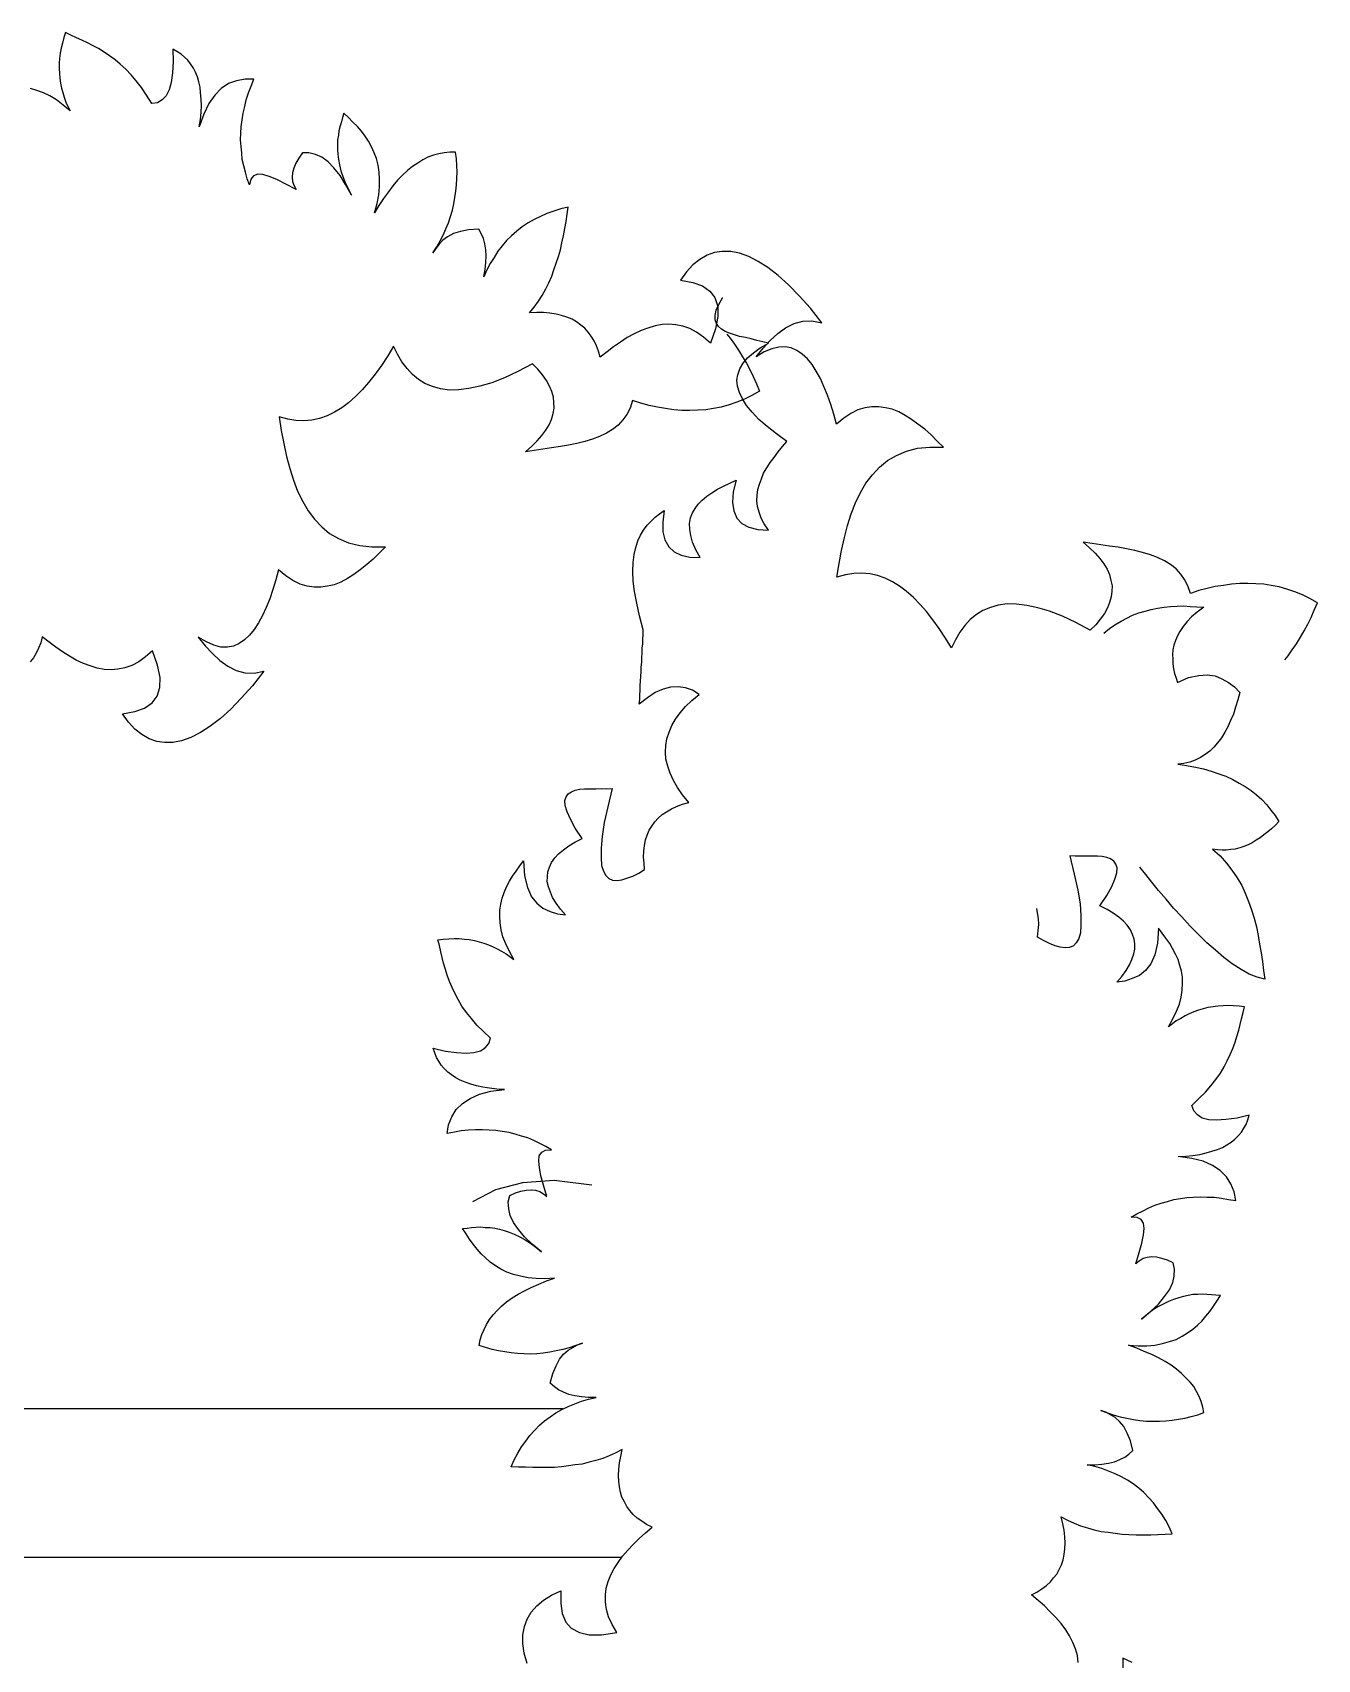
# Model space of a CAD drawing. Extents: x -24232 to 27340, y -23039 to 23489.
# Drawn here: x -6961 to -6529, y -4931 to -4383 of the extents above; entities that cross this region are included whole.
import ezdxf

# ---------------------------------------------------------------- set-up
doc = ezdxf.new("R2010")
doc.units = 0
doc.header["$LTSCALE"] = 10
for name, color, linetype in [('0-PLANTS', 11, 'CONTINUOUS'), ('1', 1, 'CONTINUOUS'), ('3', 3, 'CONTINUOUS')]:
    doc.layers.add(name, color=color, linetype=linetype)

msp = doc.modelspace()

# ---------------------------------------------------------------- linework, layer by layer
at = {"layer": '0-PLANTS', "color": 11}
msp.add_lwpolyline([(-6772.88, -4771.05), (-6772.88, -4771.05), (-6785.58, -4769.54), (-6796.23, -4770.27), (-6805.24, -4772.69), (-6813.06, -4776.73)], dxfattribs=at)
at = {"layer": '1'}
for points in [[(-6539.58, -4594.13), (-6538.44, -4592.73), (-6537.02, -4590.71), (-6535.6, -4588.68), (-6534.3, -4586.51), (-6533, -4584.33), (-6531.84, -4582.15), (-6530.66, -4579.83), (-6529.61, -4577.36), (-6528.55, -4574.89), (-6528.55, -4574.89), (-6531.11, -4573.42), (-6533.57, -4572.23), (-6536.17, -4571.16), (-6538.8, -4570.36), (-6541.43, -4569.55), (-6544.08, -4569.02), (-6546.62, -4568.63), (-6549.31, -4568.5), (-6552.01, -4568.37), (-6554.72, -4568.38), (-6557.45, -4568.65), (-6560.2, -4569.05), (-6562.95, -4569.46), (-6565.73, -4570.13), (-6568.5, -4570.81), (-6571.3, -4571.75), (-6571.3, -4571.75), (-6572.14, -4569.23), (-6573.28, -4567.08), (-6574.58, -4565.2), (-6576.17, -4563.41), (-6578.06, -4562.01), (-6580.1, -4560.72), (-6582.43, -4559.68), (-6584.78, -4558.77), (-6587.41, -4557.97), (-6590.05, -4557.3), (-6592.84, -4556.76), (-6595.63, -4556.21), (-6598.57, -4555.78), (-6601.51, -4555.36), (-6604.44, -4554.93), (-6607.38, -4554.51), (-6607.38, -4554.51), (-6605.26, -4556.34), (-6603.41, -4558.15), (-6601.82, -4559.93), (-6600.52, -4561.82), (-6599.34, -4563.56), (-6598.57, -4565.4), (-6598.09, -4567.34), (-6597.72, -4569.14), (-6597.77, -4571.03), (-6597.96, -4572.91), (-6598.55, -4574.75), (-6599.27, -4576.57), (-6600.27, -4578.5), (-6601.68, -4580.39), (-6603.22, -4582.27), (-6605.02, -4584.13), (-6605.02, -4584.13), (-6609.91, -4581.48), (-6614.44, -4579.4), (-6618.75, -4577.76), (-6622.69, -4576.56), (-6626.41, -4575.78), (-6629.88, -4575.31), (-6632.99, -4575.27), (-6636.01, -4575.65), (-6638.66, -4576.47), (-6641.2, -4577.44), (-6643.37, -4578.85), (-6645.43, -4580.54), (-6647.25, -4582.53), (-6648.97, -4584.8), (-6650.44, -4587.36), (-6651.79, -4590.07), (-6651.79, -4590.07), (-6653.76, -4586.76), (-6655.89, -4583.57), (-6658.04, -4580.65), (-6660.2, -4577.86), (-6662.39, -4575.35), (-6664.6, -4573.1), (-6666.97, -4570.97), (-6669.23, -4569.25), (-6671.66, -4567.79), (-6674.12, -4566.6), (-6676.73, -4565.67), (-6679.26, -4565.15), (-6681.94, -4564.88), (-6684.66, -4565.02), (-6687.41, -4565.43), (-6690.33, -4566.22), (-6690.33, -4566.22), (-6689.61, -4561.69), (-6688.77, -4557.3), (-6687.8, -4552.93), (-6686.72, -4548.84), (-6685.52, -4544.89), (-6684.07, -4541.25), (-6682.37, -4537.76), (-6680.57, -4534.55), (-6678.4, -4531.78), (-6675.97, -4529.18), (-6673.32, -4527), (-6670.31, -4525.27), (-6666.92, -4523.85), (-6663.16, -4522.86), (-6659.06, -4522.46), (-6654.46, -4522.5), (-6654.46, -4522.5), (-6656.55, -4520.4), (-6658.65, -4518.3), (-6660.77, -4516.46), (-6663.04, -4514.75), (-6665.18, -4513.18), (-6667.35, -4511.75), (-6669.53, -4510.59), (-6671.75, -4509.69), (-6674, -4509.2), (-6676.27, -4508.84), (-6678.57, -4508.88), (-6680.91, -4509.19), (-6683.28, -4509.91), (-6685.7, -4511.16), (-6688.02, -4512.69), (-6690.53, -4514.74), (-6690.53, -4514.74), (-6691.42, -4511.4), (-6692.44, -4508.05), (-6693.49, -4504.97), (-6694.69, -4502.01), (-6695.91, -4499.32), (-6697.29, -4496.88), (-6698.69, -4494.57), (-6700.26, -4492.66), (-6702.01, -4491.13), (-6703.78, -4489.87), (-6705.72, -4489), (-6707.72, -4488.67), (-6709.89, -4488.73), (-6712.25, -4489.3), (-6714.8, -4490.41), (-6717.53, -4492.03), (-6717.53, -4492.03), (-6715.22, -4489.15), (-6712.79, -4486.54), (-6710.26, -4484.22), (-6707.64, -4482.31), (-6704.78, -4480.83), (-6701.86, -4480.04), (-6698.74, -4479.94), (-6695.41, -4480.54), (-6695.41, -4480.54), (-6699.26, -4475.69), (-6703.05, -4471.53), (-6706.61, -4467.79), (-6710.08, -4464.6), (-6713.61, -4461.95), (-6716.8, -4459.88), (-6720.02, -4458.2), (-6723.15, -4457.08), (-6726.08, -4456.52), (-6728.92, -4456.51), (-6731.54, -4456.93), (-6734.06, -4457.77), (-6736.51, -4459.28), (-6738.85, -4461.08), (-6740.98, -4463.45), (-6743.02, -4466.22), (-6743.02, -4466.22), (-6738.9, -4467.04), (-6735.63, -4468.17), (-6733.09, -4469.91), (-6731.41, -4472.11), (-6730.48, -4475.05), (-6730.41, -4478.44), (-6731.22, -4482.56), (-6732.92, -4487.4), (-6732.92, -4487.4), (-6735.3, -4485.4), (-6737.56, -4483.69), (-6739.89, -4482.51), (-6742.25, -4481.74), (-6744.63, -4481.23), (-6746.91, -4481.01), (-6749.23, -4481.18), (-6751.58, -4481.63), (-6753.95, -4482.34), (-6756.2, -4483.2), (-6758.62, -4484.32), (-6760.91, -4485.58), (-6763.23, -4487.11), (-6765.54, -4488.65), (-6767.74, -4490.32), (-6770.08, -4492.12), (-6770.08, -4492.12), (-6770.57, -4490.18), (-6771.34, -4488.34), (-6772.12, -4486.64), (-6773.04, -4485.06), (-6774.13, -4483.73), (-6775.22, -4482.41), (-6776.6, -4481.32), (-6777.98, -4480.24), (-6779.53, -4479.41), (-6781.22, -4478.7), (-6783.06, -4478.11), (-6784.91, -4477.66), (-6787.04, -4477.31), (-6789.18, -4477.1), (-6791.36, -4477.16), (-6793.8, -4477.19), (-6793.8, -4477.19), (-6792.26, -4475.31), (-6790.84, -4473.28), (-6789.57, -4471.38), (-6788.4, -4469.19), (-6787.39, -4467.12), (-6786.36, -4464.92), (-6785.6, -4462.7), (-6784.83, -4460.47), (-6784.07, -4458.24), (-6783.44, -4456), (-6782.94, -4453.61), (-6782.43, -4451.23), (-6781.92, -4448.84), (-6781.55, -4446.44), (-6781.18, -4444.04), (-6780.81, -4441.64), (-6780.81, -4441.64), (-6783.3, -4442.2), (-6785.67, -4442.92), (-6788.06, -4443.76), (-6790.19, -4444.77), (-6792.32, -4445.78), (-6794.33, -4446.94), (-6796.35, -4448.23), (-6798.12, -4449.68), (-6799.9, -4451.26), (-6801.55, -4452.86), (-6803.08, -4454.6), (-6804.48, -4456.5), (-6805.77, -4458.54), (-6807.05, -4460.58), (-6808.22, -4462.76), (-6809.26, -4465.1), (-6809.26, -4465.1), (-6808.74, -4462.58), (-6808.51, -4460.3), (-6808.42, -4458), (-6808.49, -4455.97), (-6808.84, -4454.03), (-6809.34, -4452.23), (-6810, -4450.67), (-6810.93, -4449.09), (-6810.93, -4449.09), (-6814.33, -4449.29), (-6817.1, -4449.83), (-6819.47, -4450.55), (-6821.47, -4451.57), (-6823.07, -4452.76), (-6824.29, -4454.13), (-6825.38, -4455.52), (-6826.34, -4457.05), (-6826.34, -4457.05), (-6825.05, -4455.01), (-6823.9, -4452.95), (-6822.9, -4451.02), (-6822.02, -4448.94), (-6821.14, -4446.86), (-6820.39, -4444.77), (-6819.77, -4442.66), (-6819.29, -4440.54), (-6818.95, -4438.41), (-6818.6, -4436.28), (-6818.39, -4434.13), (-6818.31, -4431.97), (-6818.23, -4429.82), (-6818.29, -4427.64), (-6818.47, -4425.32), (-6818.79, -4423.12), (-6818.79, -4423.12), (-6820.68, -4423.07), (-6822.6, -4423.29), (-6824.4, -4423.65), (-6826.21, -4424.15), (-6828.03, -4424.79), (-6829.74, -4425.7), (-6831.47, -4426.75), (-6833.21, -4427.93), (-6834.97, -4429.25), (-6836.62, -4430.84), (-6838.28, -4432.58), (-6839.82, -4434.45), (-6841.37, -4436.47), (-6842.95, -4438.75), (-6844.53, -4441.03), (-6846, -4443.59), (-6846, -4443.59), (-6845.15, -4440.43), (-6844.59, -4437.5), (-6844.32, -4434.82), (-6844.34, -4432.25), (-6844.5, -4429.79), (-6844.81, -4427.46), (-6845.41, -4425.24), (-6846.16, -4423.27), (-6847.05, -4421.28), (-6848.08, -4419.42), (-6849.13, -4417.69), (-6850.46, -4416.07), (-6851.79, -4414.45), (-6853.27, -4412.95), (-6854.74, -4411.45), (-6856.35, -4409.94), (-6856.35, -4409.94), (-6856.77, -4411.38), (-6857.18, -4412.83), (-6857.59, -4414.28), (-6858.02, -4415.86), (-6858.17, -4417.34), (-6858.46, -4418.94), (-6858.49, -4420.56), (-6858.51, -4422.18), (-6858.4, -4423.82), (-6858.17, -4425.6), (-6857.81, -4427.4), (-6857.32, -4429.34), (-6856.7, -4431.3), (-6855.95, -4433.27), (-6854.94, -4435.4), (-6853.8, -4437.54), (-6853.8, -4437.54), (-6855.75, -4433.96), (-6857.61, -4430.94), (-6859.67, -4428.43), (-6861.63, -4426.34), (-6863.78, -4424.78), (-6865.86, -4423.89), (-6868.1, -4423.27), (-6870.27, -4423.32), (-6870.27, -4423.32), (-6871.53, -4425.09), (-6872.5, -4426.76), (-6873.21, -4428.45), (-6873.64, -4430.03), (-6873.79, -4431.51), (-6873.66, -4433.01), (-6873.13, -4434.41), (-6872.44, -4435.7), (-6872.44, -4435.7), (-6875.92, -4433.87), (-6878.88, -4432.36), (-6881.48, -4431.29), (-6883.59, -4430.67), (-6885.33, -4430.5), (-6886.74, -4431.04), (-6887.66, -4432.17), (-6888.13, -4434.15), (-6888.13, -4434.15), (-6888.87, -4432.05), (-6889.46, -4429.82), (-6890.07, -4427.73), (-6890.53, -4425.52), (-6890.72, -4423.33), (-6890.91, -4421.15), (-6891.1, -4418.96), (-6891.01, -4416.67), (-6890.93, -4414.51), (-6890.57, -4412.24), (-6890.21, -4409.98), (-6889.72, -4407.72), (-6889.22, -4405.47), (-6888.45, -4403.11), (-6887.55, -4400.9), (-6886.65, -4398.55), (-6886.65, -4398.55), (-6889.62, -4398.52), (-6892.52, -4399.05), (-6895.19, -4400.01), (-6897.65, -4401.66), (-6899.77, -4403.89), (-6901.8, -4406.66), (-6903.51, -4410.29), (-6905.02, -4414.61), (-6905.02, -4414.61), (-6904.64, -4412.07), (-6904.4, -4409.66), (-6904.31, -4407.37), (-6904.36, -4405.19), (-6904.57, -4403.14), (-6904.78, -4401.22), (-6905.15, -4399.43), (-6905.66, -4397.75), (-6906.32, -4396.2), (-6906.99, -4394.78), (-6907.93, -4393.33), (-6908.9, -4392.15), (-6910.01, -4391.09), (-6911.13, -4390.04), (-6912.54, -4389.22), (-6913.95, -4388.4), (-6913.95, -4388.4), (-6913.82, -4392.61), (-6914.06, -4396.38), (-6914.51, -4399.59), (-6915.16, -4402.1), (-6916.18, -4404.16), (-6917.53, -4405.52), (-6919.11, -4406.44), (-6921.03, -4406.66), (-6921.03, -4406.66), (-6922.79, -4403.91), (-6924.43, -4401.32), (-6926.24, -4399.1), (-6927.93, -4397.04), (-6929.77, -4395.1), (-6931.64, -4393.43), (-6933.4, -4392.03), (-6935.29, -4390.63), (-6937.06, -4389.37), (-6938.98, -4388.23), (-6940.78, -4387.24), (-6942.71, -4386.24), (-6944.52, -4385.38), (-6946.33, -4384.53), (-6948.28, -4383.66), (-6950.09, -4382.8), (-6950.09, -4382.8), (-6950.67, -4384.5), (-6951.12, -4386.36), (-6951.56, -4388.07), (-6951.87, -4389.8), (-6952.04, -4391.55), (-6952.2, -4393.16), (-6952.23, -4394.91), (-6952.13, -4396.55), (-6952.02, -4398.18), (-6951.77, -4399.83), (-6951.4, -4401.5), (-6951, -4403.02), (-6950.48, -4404.57), (-6949.97, -4406.24), (-6949.3, -4407.66), (-6948.5, -4409.23), (-6948.5, -4409.23), (-6950.88, -4407.23), (-6953.15, -4405.52), (-6955.31, -4404.09), (-6957.51, -4403.06), (-6959.74, -4402.3), (-6961.84, -4401.68)], [(-6794.61, -4932.25), (-6795.62, -4928.76), (-6796.11, -4925.47), (-6796.09, -4922.49), (-6795.54, -4919.7), (-6794.62, -4917.22), (-6793.31, -4914.91), (-6791.35, -4912.8), (-6789.12, -4910.85), (-6786.39, -4909.22), (-6783.27, -4907.77), (-6783.27, -4907.77), (-6783.27, -4911.97), (-6782.8, -4915.4), (-6781.59, -4918.23), (-6779.76, -4920.3), (-6777.06, -4921.79), (-6773.75, -4922.52), (-6769.55, -4922.52), (-6764.47, -4921.8), (-6764.47, -4921.8), (-6765.96, -4919.08), (-6767.2, -4916.53), (-6767.9, -4914.02), (-6768.2, -4911.55), (-6768.23, -4909.11), (-6768.01, -4906.83), (-6767.38, -4904.59), (-6766.49, -4902.38), (-6765.33, -4900.19), (-6764.04, -4898.15), (-6762.48, -4896), (-6760.79, -4894), (-6758.84, -4892.03), (-6756.88, -4890.05), (-6754.81, -4888.22), (-6752.59, -4886.27), (-6752.59, -4886.27), (-6754.4, -4885.42), (-6756.05, -4884.31), (-6757.57, -4883.21), (-6758.94, -4882), (-6760.02, -4880.67), (-6761.11, -4879.34), (-6761.91, -4877.78), (-6762.7, -4876.21), (-6763.21, -4874.53), (-6763.58, -4872.74), (-6763.8, -4870.82), (-6763.88, -4868.92), (-6763.8, -4866.76), (-6763.59, -4864.61), (-6763.11, -4862.49), (-6762.61, -4860.1), (-6762.61, -4860.1), (-6764.75, -4861.25), (-6767.02, -4862.24), (-6769.13, -4863.12), (-6771.51, -4863.83), (-6773.73, -4864.43), (-6776.09, -4865.01), (-6778.42, -4865.32), (-6780.76, -4865.63), (-6783.09, -4865.95), (-6785.41, -4866.13), (-6787.85, -4866.16), (-6790.29, -4866.19), (-6792.73, -4866.22), (-6795.16, -4866.12), (-6797.58, -4866.01), (-6800.01, -4865.91), (-6800.01, -4865.91), (-6798.97, -4863.57), (-6797.81, -4861.39), (-6796.51, -4859.21), (-6795.1, -4857.32), (-6793.7, -4855.43), (-6792.17, -4853.68), (-6790.51, -4851.95), (-6788.75, -4850.5), (-6786.85, -4849.06), (-6784.96, -4847.75), (-6782.95, -4846.6), (-6780.82, -4845.59), (-6778.57, -4844.72), (-6776.32, -4843.86), (-6773.94, -4843.15), (-6771.45, -4842.58), (-6771.45, -4842.58), (-6774.02, -4842.6), (-6776.3, -4842.37), (-6778.57, -4842.02), (-6780.56, -4841.55), (-6782.38, -4840.83), (-6784.06, -4839.99), (-6785.46, -4839.04), (-6786.83, -4837.82), (-6786.83, -4837.82), (-6785.96, -4834.52), (-6784.89, -4831.92), (-6783.73, -4829.73), (-6782.34, -4827.97), (-6780.85, -4826.63), (-6779.27, -4825.7), (-6777.7, -4824.9), (-6776.01, -4824.26), (-6776.01, -4824.26), (-6778.27, -4825.12), (-6780.5, -4825.85), (-6782.59, -4826.46), (-6784.81, -4826.91), (-6787.02, -4827.37), (-6789.22, -4827.7), (-6791.4, -4827.89), (-6793.57, -4827.95), (-6795.73, -4827.87), (-6797.89, -4827.8), (-6800.04, -4827.59), (-6802.17, -4827.24), (-6804.3, -4826.9), (-6806.42, -4826.42), (-6808.66, -4825.79), (-6810.76, -4825.04), (-6810.76, -4825.04), (-6810.44, -4823.18), (-6809.85, -4821.34), (-6809.14, -4819.65), (-6808.3, -4817.97), (-6807.33, -4816.31), (-6806.1, -4814.8), (-6804.73, -4813.31), (-6803.23, -4811.84), (-6801.6, -4810.37), (-6799.71, -4809.07), (-6797.69, -4807.78), (-6795.54, -4806.63), (-6793.27, -4805.5), (-6790.72, -4804.4), (-6788.17, -4803.29), (-6785.37, -4802.35), (-6785.37, -4802.35), (-6788.64, -4802.57), (-6791.62, -4802.55), (-6794.3, -4802.29), (-6796.83, -4801.77), (-6799.2, -4801.13), (-6801.43, -4800.37), (-6803.49, -4799.35), (-6805.28, -4798.23), (-6807.05, -4796.97), (-6808.68, -4795.59), (-6810.17, -4794.23), (-6811.5, -4792.61), (-6812.83, -4790.99), (-6814.01, -4789.25), (-6815.19, -4787.51), (-6816.36, -4785.63), (-6816.36, -4785.63), (-6814.86, -4785.51), (-6813.36, -4785.38), (-6811.86, -4785.26), (-6810.22, -4785.15), (-6808.75, -4785.29), (-6807.13, -4785.32), (-6805.53, -4785.61), (-6803.93, -4785.9), (-6802.35, -4786.33), (-6800.65, -4786.9), (-6798.96, -4787.61), (-6797.14, -4788.47), (-6795.35, -4789.45), (-6793.56, -4790.58), (-6791.67, -4791.98), (-6789.79, -4793.52), (-6789.79, -4793.52), (-6792.92, -4790.91), (-6795.52, -4788.49), (-6797.58, -4785.99), (-6799.24, -4783.66), (-6800.36, -4781.24), (-6800.82, -4779.03), (-6801, -4776.71), (-6800.52, -4774.59), (-6800.52, -4774.59), (-6798.54, -4773.7), (-6796.72, -4773.07), (-6794.92, -4772.71), (-6793.28, -4772.6), (-6791.81, -4772.74), (-6790.36, -4773.15), (-6789.08, -4773.96), (-6787.96, -4774.88), (-6787.96, -4774.88), (-6789.08, -4771.11), (-6789.98, -4767.91), (-6790.52, -4765.15), (-6790.71, -4762.96), (-6790.54, -4761.22), (-6789.74, -4759.94), (-6788.45, -4759.26), (-6786.41, -4759.19), (-6786.41, -4759.19), (-6788.33, -4758.05), (-6790.4, -4757.04), (-6792.33, -4756.03), (-6794.41, -4755.15), (-6796.52, -4754.54), (-6798.63, -4753.93), (-6800.73, -4753.31), (-6803, -4752.95), (-6805.13, -4752.61), (-6807.43, -4752.52), (-6809.72, -4752.43), (-6812.03, -4752.47), (-6814.33, -4752.52), (-6816.8, -4752.82), (-6819.14, -4753.26), (-6821.62, -4753.7), (-6821.62, -4753.7), (-6821.07, -4750.77), (-6819.98, -4748.04), (-6818.53, -4745.61), (-6816.43, -4743.51), (-6813.83, -4741.87), (-6810.71, -4740.42), (-6806.82, -4739.44), (-6802.29, -4738.81), (-6802.29, -4738.81), (-6804.85, -4738.69), (-6807.26, -4738.45), (-6809.53, -4738.09), (-6811.65, -4737.62), (-6813.62, -4737.02), (-6815.46, -4736.43), (-6817.15, -4735.72), (-6818.69, -4734.89), (-6820.09, -4733.94), (-6821.35, -4733.01), (-6822.59, -4731.8), (-6823.56, -4730.62), (-6824.38, -4729.32), (-6825.2, -4728.03), (-6825.72, -4726.48), (-6826.25, -4724.94), (-6826.25, -4724.94), (-6822.14, -4725.89), (-6818.4, -4726.39), (-6815.17, -4726.57), (-6812.58, -4726.42), (-6810.36, -4725.83), (-6808.76, -4724.76), (-6807.54, -4723.39), (-6806.96, -4721.56), (-6806.96, -4721.56), (-6809.31, -4719.29), (-6811.54, -4717.18), (-6813.35, -4714.97), (-6815.05, -4712.91), (-6816.59, -4710.73), (-6817.87, -4708.57), (-6818.89, -4706.57), (-6819.9, -4704.44), (-6820.79, -4702.46), (-6821.53, -4700.36), (-6822.15, -4698.4), (-6822.76, -4696.31), (-6823.24, -4694.36), (-6823.73, -4692.42), (-6824.2, -4690.34), (-6824.69, -4688.4), (-6824.69, -4688.4), (-6822.91, -4688.17), (-6821, -4688.08), (-6819.23, -4687.99), (-6817.48, -4688.03), (-6815.73, -4688.2), (-6814.12, -4688.35), (-6812.39, -4688.66), (-6810.81, -4689.09), (-6809.23, -4689.51), (-6807.66, -4690.07), (-6806.1, -4690.77), (-6804.68, -4691.45), (-6803.27, -4692.26), (-6801.72, -4693.09), (-6800.46, -4694.03), (-6799.08, -4695.11), (-6799.08, -4695.11), (-6800.57, -4692.39), (-6801.81, -4689.83), (-6802.79, -4687.44), (-6803.38, -4685.08), (-6803.69, -4682.74), (-6803.88, -4680.56), (-6803.8, -4678.4), (-6803.47, -4676.4), (-6803.01, -4674.42), (-6802.41, -4672.44), (-6801.55, -4670.63), (-6800.55, -4668.7), (-6799.57, -4667.03), (-6798.31, -4665.26), (-6797.06, -4663.49), (-6795.81, -4661.85), (-6795.81, -4661.85), (-6795.5, -4666.89), (-6794.52, -4670.78), (-6793.2, -4673.89), (-6791.39, -4676.1), (-6789.39, -4677.78), (-6786.92, -4678.84), (-6784.42, -4679.63), (-6781.75, -4680.02), (-6781.75, -4680.02), (-6783.46, -4678.1), (-6784.89, -4676.06), (-6786.06, -4674.18), (-6786.82, -4672.35), (-6787.46, -4670.53), (-6787.84, -4668.86), (-6787.8, -4667.11), (-6787.64, -4665.5), (-6787.08, -4663.93), (-6786.39, -4662.37), (-6785.29, -4660.85), (-6784.07, -4659.48), (-6782.45, -4658.15), (-6780.55, -4656.72), (-6778.54, -4655.56), (-6776.11, -4654.31), (-6776.11, -4654.31), (-6778.48, -4650.83), (-6780.08, -4647.82), (-6781.19, -4645.28), (-6781.79, -4643.19), (-6781.9, -4641.55), (-6781.5, -4640.24), (-6780.86, -4639.22), (-6779.71, -4638.52), (-6778.44, -4637.97), (-6776.92, -4637.71), (-6775.29, -4637.6), (-6773.38, -4637.51), (-6771.49, -4637.56), (-6769.59, -4637.48), (-6767.83, -4637.52), (-6766.06, -4637.42), (-6766.06, -4637.42), (-6767.48, -4643.65), (-6768.68, -4648.94), (-6769.41, -4653.61), (-6769.66, -4657.51), (-6769.71, -4660.76), (-6769.55, -4663.35), (-6768.93, -4665.3), (-6768.13, -4666.74), (-6767.15, -4667.78), (-6765.85, -4668.32), (-6764.37, -4668.46), (-6762.72, -4668.22), (-6761.05, -4667.7), (-6759.08, -4666.95), (-6757.08, -4665.93), (-6755.07, -4664.77), (-6755.07, -4664.77), (-6755.26, -4662.58), (-6755.47, -4660.53), (-6755.4, -4658.51), (-6755.08, -4656.64), (-6754.77, -4654.78), (-6754.21, -4653.21), (-6753.5, -4651.52), (-6752.68, -4650.11), (-6751.6, -4648.73), (-6750.53, -4647.48), (-6749.19, -4646.25), (-6747.74, -4645.31), (-6746.02, -4644.26), (-6744.31, -4643.48), (-6742.34, -4642.73), (-6740.25, -4642.12), (-6740.25, -4642.12), (-6742.31, -4639.62), (-6743.96, -4637.15), (-6745.35, -4634.72), (-6746.47, -4632.3), (-6747.31, -4629.92), (-6747.9, -4627.56), (-6748.07, -4625.24), (-6747.98, -4622.95), (-6747.63, -4620.68), (-6746.87, -4618.45), (-6745.97, -4616.24), (-6744.67, -4614.06), (-6743.11, -4611.92), (-6741.28, -4609.79), (-6739.19, -4607.83), (-6736.68, -4605.78), (-6736.68, -4605.78), (-6738.98, -4604.33), (-6741.34, -4603.56), (-6743.74, -4603.19), (-6746.33, -4603.34), (-6748.84, -4604.04), (-6751.52, -4605.13), (-6754.13, -4606.91), (-6756.91, -4609.07), (-6756.91, -4609.07), (-6756.75, -4607.46), (-6756.74, -4605.97), (-6756.59, -4604.36), (-6756.56, -4602.74), (-6756.42, -4601.27), (-6756.39, -4599.64), (-6756.25, -4598.17), (-6756.22, -4596.55), (-6756.07, -4594.94), (-6756.05, -4593.45), (-6755.9, -4591.84), (-6755.87, -4590.22), (-6755.73, -4588.74), (-6755.7, -4587.12), (-6755.56, -4585.64), (-6755.54, -4584.02), (-6755.54, -4584.02), (-6756.83, -4579.29), (-6757.76, -4575), (-6758.47, -4571.14), (-6758.93, -4567.57), (-6759.02, -4564.31), (-6758.99, -4561.34), (-6758.6, -4558.67), (-6758.09, -4556.28), (-6757.33, -4554.05), (-6756.46, -4552.11), (-6755.49, -4550.44), (-6754.24, -4548.8), (-6752.89, -4547.45), (-6751.54, -4546.09), (-6750.07, -4544.88), (-6748.47, -4543.82), (-6748.47, -4543.82), (-6748.99, -4547.7), (-6748.9, -4550.95), (-6748.23, -4553.73), (-6746.96, -4556.02), (-6745.1, -4557.69), (-6742.77, -4558.87), (-6739.86, -4559.56), (-6736.35, -4559.63), (-6736.35, -4559.63), (-6737.86, -4557.05), (-6738.96, -4554.5), (-6739.55, -4552.28), (-6739.89, -4550.21), (-6739.96, -4548.18), (-6739.64, -4546.31), (-6738.94, -4544.62), (-6738.11, -4543.08), (-6737.02, -4541.69), (-6735.67, -4540.34), (-6734.19, -4538.99), (-6732.45, -4537.81), (-6730.57, -4536.64), (-6728.57, -4535.62), (-6726.44, -4534.61), (-6724.31, -4533.6), (-6724.31, -4533.6), (-6725.25, -4537.57), (-6725.45, -4541.07), (-6725.06, -4543.95), (-6724.08, -4546.35), (-6722.36, -4548.14), (-6720.05, -4549.45), (-6717, -4550.16), (-6713.37, -4550.38), (-6713.37, -4550.38), (-6714.79, -4548.35), (-6715.82, -4546.35), (-6716.57, -4544.38), (-6717.06, -4542.44), (-6717.27, -4540.52), (-6717.22, -4538.63), (-6716.91, -4536.76), (-6716.45, -4534.91), (-6715.73, -4533.09), (-6715.01, -4531.26), (-6713.89, -4529.48), (-6712.77, -4527.69), (-6711.51, -4525.92), (-6710.1, -4524.03), (-6708.71, -4522.27), (-6707.19, -4520.52), (-6707.19, -4520.52), (-6710.73, -4518.01), (-6713.87, -4515.53), (-6716.61, -4513.1), (-6718.82, -4510.71), (-6720.76, -4508.49), (-6722.16, -4506.19), (-6723.17, -4504.06), (-6723.78, -4501.96), (-6723.98, -4499.91), (-6723.67, -4498.05), (-6723.07, -4496.08), (-6721.93, -4494.16), (-6720.4, -4492.41), (-6718.48, -4490.71), (-6716.15, -4489.04), (-6713.41, -4487.41), (-6713.41, -4487.41), (-6715.26, -4486.96), (-6717.25, -4486.49), (-6719.24, -4486.03), (-6721.09, -4485.57), (-6723.09, -4485.24), (-6724.79, -4484.67), (-6726.49, -4484.1), (-6727.93, -4483.55), (-6729.2, -4482.75), (-6730.2, -4481.84), (-6730.91, -4480.82), (-6731.33, -4479.56), (-6731.32, -4478.07), (-6731.01, -4476.34), (-6730.14, -4474.39), (-6728.85, -4472.22), (-6728.85, -4472.22), (-6728.92, -4472.11)], [(-6727.41, -4484.38), (-6726.27, -4485.78), (-6724.85, -4487.8), (-6723.43, -4489.83), (-6722.13, -4492), (-6720.83, -4494.18), (-6719.67, -4496.36), (-6718.49, -4498.69), (-6717.43, -4501.15), (-6716.38, -4503.62), (-6716.38, -4503.62), (-6718.94, -4505.09), (-6721.4, -4506.28), (-6724, -4507.35), (-6726.63, -4508.16), (-6729.26, -4508.96), (-6731.91, -4509.49), (-6734.45, -4509.88), (-6737.14, -4510.01), (-6739.84, -4510.14), (-6742.55, -4510.13), (-6745.28, -4509.86), (-6748.03, -4509.46), (-6750.78, -4509.05), (-6753.55, -4508.38), (-6756.33, -4507.7), (-6759.13, -4506.76), (-6759.13, -4506.76), (-6759.96, -4509.28), (-6761.11, -4511.43), (-6762.41, -4513.32), (-6763.99, -4515.1), (-6765.89, -4516.5), (-6767.93, -4517.79), (-6770.26, -4518.83), (-6772.61, -4519.74), (-6775.24, -4520.54), (-6777.88, -4521.21), (-6780.67, -4521.75), (-6783.46, -4522.3), (-6786.4, -4522.73), (-6789.33, -4523.15), (-6792.27, -4523.58), (-6795.21, -4524), (-6795.21, -4524), (-6793.09, -4522.17), (-6791.24, -4520.36), (-6789.65, -4518.58), (-6788.35, -4516.69), (-6787.17, -4514.95), (-6786.4, -4513.11), (-6785.91, -4511.17), (-6785.55, -4509.37), (-6785.6, -4507.48), (-6785.79, -4505.6), (-6786.37, -4503.77), (-6787.1, -4501.94), (-6788.1, -4500.01), (-6789.51, -4498.12), (-6791.05, -4496.24), (-6792.85, -4494.38), (-6792.85, -4494.38), (-6797.74, -4497.03), (-6802.27, -4499.11), (-6806.58, -4500.75), (-6810.52, -4501.95), (-6814.24, -4502.73), (-6817.71, -4503.2), (-6820.82, -4503.24), (-6823.84, -4502.86), (-6826.49, -4502.04), (-6829.03, -4501.07), (-6831.2, -4499.66), (-6833.26, -4497.97), (-6835.08, -4495.98), (-6836.8, -4493.71), (-6838.27, -4491.15), (-6839.62, -4488.44), (-6839.62, -4488.44), (-6841.59, -4491.75), (-6843.72, -4494.94), (-6845.86, -4497.86), (-6848.03, -4500.65), (-6850.22, -4503.17), (-6852.43, -4505.42), (-6854.79, -4507.54), (-6857.06, -4509.26), (-6859.49, -4510.72), (-6861.95, -4511.91), (-6864.56, -4512.84), (-6867.08, -4513.36), (-6869.77, -4513.63), (-6872.49, -4513.49), (-6875.24, -4513.08), (-6878.16, -4512.29), (-6878.16, -4512.29), (-6877.44, -4516.82), (-6876.6, -4521.21), (-6875.63, -4525.58), (-6874.55, -4529.67), (-6873.34, -4533.62), (-6871.9, -4537.27), (-6870.2, -4540.75), (-6868.39, -4543.96), (-6866.23, -4546.73), (-6863.8, -4549.33), (-6861.15, -4551.51), (-6858.13, -4553.24), (-6854.74, -4554.66), (-6850.99, -4555.65), (-6846.89, -4556.06), (-6842.29, -4556.01), (-6842.29, -4556.01), (-6844.38, -4558.11), (-6846.48, -4560.21), (-6848.6, -4562.05), (-6850.87, -4563.76), (-6853.01, -4565.33), (-6855.17, -4566.76), (-6857.36, -4567.92), (-6859.57, -4568.82), (-6861.83, -4569.31), (-6864.09, -4569.67), (-6866.4, -4569.63), (-6868.73, -4569.32), (-6871.11, -4568.6), (-6873.53, -4567.35), (-6875.85, -4565.82), (-6878.36, -4563.77), (-6878.36, -4563.77), (-6879.24, -4567.11), (-6880.27, -4570.46), (-6881.32, -4573.54), (-6882.51, -4576.5), (-6883.74, -4579.2), (-6885.12, -4581.63), (-6886.52, -4583.94), (-6888.09, -4585.85), (-6889.84, -4587.38), (-6891.61, -4588.64), (-6893.55, -4589.51), (-6895.55, -4589.84), (-6897.72, -4589.79), (-6900.08, -4589.21), (-6902.63, -4588.1), (-6905.36, -4586.48), (-6905.36, -4586.48), (-6903.05, -4589.36), (-6900.62, -4591.97), (-6898.09, -4594.29), (-6895.46, -4596.2), (-6892.61, -4597.68), (-6889.69, -4598.47), (-6886.56, -4598.57), (-6883.24, -4597.97), (-6883.24, -4597.97), (-6887.09, -4602.82), (-6890.88, -4606.98), (-6894.44, -4610.72), (-6897.91, -4613.91), (-6901.44, -4616.56), (-6904.62, -4618.63), (-6907.84, -4620.31), (-6910.98, -4621.43), (-6913.91, -4621.99), (-6916.75, -4622), (-6919.36, -4621.58), (-6921.88, -4620.75), (-6924.34, -4619.23), (-6926.68, -4617.43), (-6928.81, -4615.06), (-6930.84, -4612.29), (-6930.84, -4612.29), (-6926.73, -4611.47), (-6923.45, -4610.34), (-6920.92, -4608.6), (-6919.24, -4606.4), (-6918.31, -4603.46), (-6918.24, -4600.07), (-6919.05, -4595.95), (-6920.75, -4591.11), (-6920.75, -4591.11), (-6923.12, -4593.11), (-6925.39, -4594.82), (-6927.71, -4596), (-6930.07, -4596.77), (-6932.46, -4597.28), (-6934.74, -4597.5), (-6937.06, -4597.33), (-6939.41, -4596.88), (-6941.78, -4596.17), (-6944.03, -4595.31), (-6946.44, -4594.19), (-6948.74, -4592.93), (-6951.05, -4591.4), (-6953.37, -4589.87), (-6955.57, -4588.19), (-6957.91, -4586.39), (-6957.91, -4586.39), (-6958.4, -4588.33), (-6959.17, -4590.17), (-6959.95, -4591.87), (-6960.87, -4593.45), (-6961.96, -4594.78)], [(-6600.5, -4585.16), (-6600.5, -4585.16), (-6598.59, -4583.59), (-6596.72, -4582.31), (-6594.69, -4581.13), (-6592.75, -4580.11), (-6590.8, -4579.09), (-6588.65, -4578.29), (-6586.59, -4577.66), (-6584.49, -4577.16), (-6582.39, -4576.66), (-6580.21, -4576.41), (-6578.03, -4576.17), (-6575.81, -4576.05), (-6573.59, -4575.94), (-6571.42, -4576.12), (-6569.12, -4576.26), (-6566.82, -4576.4), (-6566.82, -4576.4), (-6568.99, -4578.05), (-6570.91, -4579.63), (-6572.4, -4581.21), (-6573.72, -4582.88), (-6574.91, -4584.51), (-6575.71, -4586.03), (-6576.35, -4587.63), (-6576.86, -4589.2), (-6577.24, -4590.72), (-6577.32, -4592.3), (-6577.27, -4593.83), (-6577.19, -4595.5), (-6576.97, -4597.12), (-6576.63, -4598.71), (-6576.15, -4600.26), (-6575.68, -4601.8), (-6575.68, -4601.8), (-6571.97, -4600.1), (-6568.54, -4599.34), (-6565.64, -4599.15), (-6563, -4599.47), (-6560.73, -4600.47), (-6558.5, -4601.76), (-6556.49, -4603.26), (-6554.66, -4605.09), (-6554.66, -4605.09), (-6555.32, -4607.55), (-6556.1, -4610.05), (-6556.8, -4612.37), (-6557.83, -4614.52), (-6558.74, -4616.63), (-6559.72, -4618.48), (-6560.83, -4620.37), (-6562.16, -4622.04), (-6563.39, -4623.55), (-6564.82, -4624.83), (-6566.3, -4625.99), (-6567.95, -4627.06), (-6569.67, -4627.87), (-6571.57, -4628.59), (-6573.54, -4629.05), (-6575.59, -4629.26), (-6575.59, -4629.26), (-6572.62, -4629.76), (-6569.65, -4630.26), (-6566.93, -4630.84), (-6564.31, -4631.58), (-6561.77, -4632.5), (-6559.41, -4633.32), (-6557.09, -4634.45), (-6554.9, -4635.61), (-6552.84, -4636.81), (-6550.87, -4638.18), (-6549.03, -4639.59), (-6547.28, -4641.17), (-6545.62, -4642.92), (-6544.22, -4644.74), (-6542.81, -4646.57), (-6541.5, -4648.56), (-6541.5, -4648.56), (-6542.68, -4649.77), (-6543.99, -4651.01), (-6545.21, -4652.09), (-6546.6, -4653.08), (-6547.86, -4654.03), (-6549.16, -4654.85), (-6550.58, -4655.71), (-6551.92, -4656.4), (-6553.3, -4656.96), (-6554.72, -4657.4), (-6556.26, -4657.87), (-6557.76, -4658.05), (-6559.26, -4658.22), (-6560.66, -4658.23), (-6562.24, -4658.15), (-6563.85, -4657.94), (-6563.85, -4657.94), (-6561.35, -4660.13), (-6559.19, -4662.57), (-6557.34, -4664.96), (-6555.57, -4667.52), (-6554.05, -4670.16), (-6552.84, -4672.75), (-6551.71, -4675.5), (-6550.72, -4678.3), (-6549.85, -4681.13), (-6549.11, -4684.01), (-6548.5, -4686.92), (-6548.02, -4689.88), (-6547.54, -4692.83), (-6547.06, -4695.78), (-6546.71, -4698.78), (-6546.22, -4701.73), (-6546.22, -4701.73), (-6548.85, -4700.98), (-6551.55, -4699.98), (-6554.28, -4698.42), (-6557.26, -4696.51), (-6560.02, -4694.4), (-6562.9, -4691.89), (-6565.78, -4689.39), (-6568.61, -4686.59), (-6571.48, -4683.67), (-6574.22, -4680.7), (-6576.96, -4677.73), (-6579.44, -4674.69), (-6582.02, -4671.81), (-6584.29, -4668.98), (-6586.36, -4666.38), (-6588.38, -4663.9)], [(-6609.1, -4931.82), (-6609.33, -4929.54), (-6609.96, -4927.3), (-6610.86, -4925.09), (-6612.03, -4922.91), (-6613.32, -4920.87), (-6614.89, -4918.72), (-6616.58, -4916.73), (-6618.54, -4914.76), (-6620.49, -4912.79), (-6622.57, -4910.96), (-6624.8, -4909.02), (-6624.8, -4909.02), (-6622.99, -4908.16), (-6621.34, -4907.05), (-6619.83, -4905.95), (-6618.46, -4904.73), (-6617.37, -4903.4), (-6616.29, -4902.07), (-6615.5, -4900.5), (-6614.71, -4898.93), (-6614.2, -4897.26), (-6613.84, -4895.46), (-6613.62, -4893.54), (-6613.54, -4891.64), (-6613.63, -4889.48), (-6613.84, -4887.33), (-6614.32, -4885.21), (-6614.84, -4882.83), (-6614.84, -4882.83), (-6612.69, -4883.97), (-6610.42, -4884.96), (-6608.3, -4885.83), (-6605.93, -4886.54), (-6603.7, -4887.13), (-6601.34, -4887.7), (-6599.01, -4888.01), (-6596.68, -4888.32), (-6594.34, -4888.62), (-6592.02, -4888.8), (-6589.58, -4888.82), (-6587.14, -4888.85), (-6584.7, -4888.88), (-6582.27, -4888.77), (-6579.85, -4888.66), (-6577.42, -4888.55), (-6577.42, -4888.55), (-6578.47, -4886.22), (-6579.64, -4884.03), (-6580.94, -4881.86), (-6582.35, -4879.97), (-6583.75, -4878.08), (-6585.28, -4876.34), (-6586.95, -4874.61), (-6588.72, -4873.16), (-6590.62, -4871.73), (-6592.51, -4870.43), (-6594.53, -4869.28), (-6596.66, -4868.27), (-6598.91, -4867.41), (-6601.16, -4866.56), (-6603.54, -4865.85), (-6606.03, -4865.28), (-6606.03, -4865.28), (-6603.46, -4865.3), (-6601.18, -4865.07), (-6598.91, -4864.7), (-6596.93, -4864.23), (-6595.1, -4863.51), (-6593.43, -4862.66), (-6592.03, -4861.71), (-6590.67, -4860.49), (-6590.67, -4860.49), (-6591.54, -4857.19), (-6592.61, -4854.59), (-6593.78, -4852.41), (-6595.18, -4850.65), (-6596.67, -4849.31), (-6598.25, -4848.39), (-6599.82, -4847.59), (-6601.51, -4846.95), (-6601.51, -4846.95), (-6599.25, -4847.81), (-6597.01, -4848.53), (-6594.92, -4849.13), (-6592.71, -4849.59), (-6590.5, -4850.04), (-6588.3, -4850.37), (-6586.11, -4850.55), (-6583.94, -4850.61), (-6581.78, -4850.52), (-6579.62, -4850.44), (-6577.48, -4850.23), (-6575.34, -4849.88), (-6573.21, -4849.53), (-6571.09, -4849.04), (-6568.86, -4848.41), (-6566.76, -4847.66), (-6566.76, -4847.66), (-6567.09, -4845.8), (-6567.68, -4843.96), (-6568.39, -4842.27), (-6569.23, -4840.6), (-6570.21, -4838.93), (-6571.45, -4837.43), (-6572.82, -4835.94), (-6574.32, -4834.47), (-6575.96, -4833.01), (-6577.85, -4831.71), (-6579.87, -4830.42), (-6582.02, -4829.28), (-6584.3, -4828.16), (-6586.85, -4827.06), (-6589.39, -4825.96), (-6592.2, -4825.02), (-6592.2, -4825.02), (-6588.93, -4825.24), (-6585.95, -4825.21), (-6583.27, -4824.94), (-6580.75, -4824.42), (-6578.37, -4823.77), (-6576.15, -4823.01), (-6574.08, -4821.99), (-6572.3, -4820.86), (-6570.53, -4819.6), (-6568.91, -4818.22), (-6567.42, -4816.85), (-6566.09, -4815.22), (-6564.77, -4813.6), (-6563.59, -4811.86), (-6562.41, -4810.11), (-6561.24, -4808.24), (-6561.24, -4808.24), (-6562.74, -4808.12), (-6564.25, -4808), (-6565.75, -4807.88), (-6567.38, -4807.77), (-6568.86, -4807.92), (-6570.48, -4807.94), (-6572.08, -4808.24), (-6573.67, -4808.54), (-6575.25, -4808.97), (-6576.96, -4809.54), (-6578.65, -4810.25), (-6580.46, -4811.11), (-6582.25, -4812.11), (-6584.04, -4813.23), (-6585.93, -4814.64), (-6587.8, -4816.18), (-6587.8, -4816.18), (-6584.68, -4813.57), (-6582.08, -4811.14), (-6580.03, -4808.63), (-6578.37, -4806.3), (-6577.25, -4803.88), (-6576.8, -4801.67), (-6576.63, -4799.35), (-6577.11, -4797.23), (-6577.11, -4797.23), (-6579.09, -4796.35), (-6580.92, -4795.72), (-6582.72, -4795.36), (-6584.35, -4795.25), (-6585.83, -4795.4), (-6587.27, -4795.82), (-6588.55, -4796.62), (-6589.67, -4797.55), (-6589.67, -4797.55), (-6588.56, -4793.78), (-6587.67, -4790.57), (-6587.13, -4787.81), (-6586.94, -4785.62), (-6587.12, -4783.88), (-6587.92, -4782.61), (-6589.21, -4781.92), (-6591.25, -4781.86), (-6591.25, -4781.86), (-6589.33, -4780.72), (-6587.27, -4779.7), (-6585.34, -4778.69), (-6583.26, -4777.81), (-6581.15, -4777.19), (-6579.05, -4776.57), (-6576.94, -4775.95), (-6574.68, -4775.59), (-6572.55, -4775.24), (-6570.25, -4775.15), (-6567.96, -4775.05), (-6565.65, -4775.09), (-6563.35, -4775.13), (-6560.88, -4775.42), (-6558.53, -4775.86), (-6556.05, -4776.29), (-6556.05, -4776.29), (-6556.62, -4773.37), (-6557.7, -4770.63), (-6559.17, -4768.21), (-6561.27, -4766.12), (-6563.88, -4764.48), (-6567, -4763.04), (-6570.89, -4762.07), (-6575.42, -4761.44), (-6575.42, -4761.44), (-6572.86, -4761.32), (-6570.45, -4761.08), (-6568.18, -4760.72), (-6566.06, -4760.23), (-6564.09, -4759.63), (-6562.25, -4759.04), (-6560.57, -4758.33), (-6559.02, -4757.49), (-6557.63, -4756.54), (-6556.37, -4755.6), (-6555.14, -4754.39), (-6554.17, -4753.21), (-6553.35, -4751.91), (-6552.54, -4750.61), (-6552.01, -4749.07), (-6551.49, -4747.53), (-6551.49, -4747.53), (-6555.59, -4748.48), (-6559.34, -4748.99), (-6562.57, -4749.18), (-6565.16, -4749.03), (-6567.38, -4748.45), (-6568.98, -4747.39), (-6570.2, -4746.02), (-6570.79, -4744.18), (-6570.79, -4744.18), (-6568.44, -4741.92), (-6566.22, -4739.8), (-6564.41, -4737.58), (-6562.72, -4735.52), (-6561.18, -4733.33), (-6559.91, -4731.17), (-6558.89, -4729.17), (-6557.88, -4727.04), (-6557, -4725.06), (-6556.26, -4722.95), (-6555.65, -4720.99), (-6555.04, -4718.9), (-6554.56, -4716.96), (-6554.08, -4715.01), (-6553.61, -4712.93), (-6553.13, -4710.99), (-6553.13, -4710.99), (-6554.91, -4710.76), (-6556.82, -4710.68), (-6558.59, -4710.59), (-6560.34, -4710.63), (-6562.09, -4710.8), (-6563.7, -4710.97), (-6565.43, -4711.27), (-6567.01, -4711.7), (-6568.59, -4712.13), (-6570.16, -4712.7), (-6571.71, -4713.4), (-6573.13, -4714.08), (-6574.54, -4714.9), (-6576.08, -4715.73), (-6577.34, -4716.67), (-6578.73, -4717.76), (-6578.73, -4717.76), (-6577.24, -4715.03), (-6576.01, -4712.47), (-6575.03, -4710.07), (-6574.45, -4707.71), (-6574.14, -4705.38), (-6573.96, -4703.19), (-6574.04, -4701.03), (-6574.37, -4699.04), (-6574.84, -4697.05), (-6575.45, -4695.08), (-6576.31, -4693.27), (-6577.31, -4691.34), (-6578.29, -4689.68), (-6579.56, -4687.91), (-6580.82, -4686.14), (-6582.06, -4684.5), (-6582.06, -4684.5), (-6582.37, -4689.54), (-6583.33, -4693.43), (-6584.65, -4696.55), (-6586.46, -4698.76), (-6588.45, -4700.45), (-6590.92, -4701.51), (-6593.41, -4702.3), (-6596.08, -4702.71), (-6596.08, -4702.71), (-6594.38, -4700.77), (-6592.96, -4698.73), (-6591.79, -4696.86), (-6591.03, -4695.02), (-6590.4, -4693.2), (-6590.03, -4691.53), (-6590.07, -4689.78), (-6590.23, -4688.17), (-6590.79, -4686.6), (-6591.49, -4685.04), (-6592.59, -4683.53), (-6593.81, -4682.16), (-6595.44, -4680.83), (-6597.34, -4679.4), (-6599.35, -4678.25), (-6601.78, -4677), (-6601.78, -4677), (-6599.42, -4673.51), (-6597.83, -4670.51), (-6596.73, -4667.96), (-6596.13, -4665.87), (-6596.02, -4664.23), (-6596.42, -4662.92), (-6597.07, -4661.9), (-6598.22, -4661.2), (-6599.49, -4660.65), (-6601.01, -4660.4), (-6602.64, -4660.29), (-6604.55, -4660.21), (-6606.44, -4660.27), (-6608.34, -4660.19), (-6610.1, -4660.23), (-6611.87, -4660.14), (-6611.87, -4660.14), (-6610.43, -4666.36), (-6609.22, -4671.65), (-6608.48, -4676.32), (-6608.23, -4680.22), (-6608.17, -4683.47), (-6608.32, -4686.06), (-6608.94, -4688.01), (-6609.74, -4689.45), (-6610.72, -4690.5), (-6612.02, -4691.03), (-6613.49, -4691.18), (-6615.14, -4690.94), (-6616.82, -4690.43), (-6618.79, -4689.68), (-6620.79, -4688.66), (-6622.8, -4687.51), (-6622.8, -4687.51), (-6622.61, -4685.32), (-6622.41, -4683.27), (-6622.48, -4681.25), (-6622.8, -4679.38), (-6623.06, -4677.9)], [(-6590.95, -4931.9), (-6594.07, -4930.45), (-6594.07, -4930.45), (-6594.06, -4934.65)]]:
    msp.add_lwpolyline(points, dxfattribs=at)
at = {"layer": '3'}
for p, q in [((-6782.66, -4846.46), (-8031.74, -4846.46)), ((-6762.81, -4896.46), (-8053.52, -4896.46))]:
    msp.add_line(p, q, dxfattribs=at)

doc.saveas('drawing.dxf')
